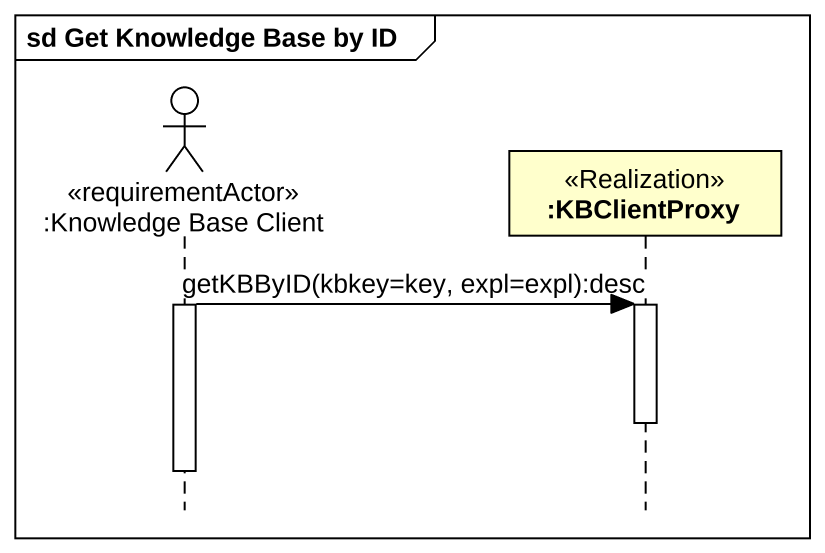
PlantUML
@startuml
mainframe sd Get Knowledge Base by ID
hide footbox
actor ":Knowledge Base Client" as Knowledge_Base_Client <<requirementActor>>
participant ":KBClientProxy" as KBClientProxy <<Realization>>

activate Knowledge_Base_Client
Knowledge_Base_Client -> KBClientProxy : getKBByID(kbkey=key, expl=expl):desc
activate KBClientProxy
deactivate KBClientProxy
deactivate Knowledge_Base_Client
@enduml
